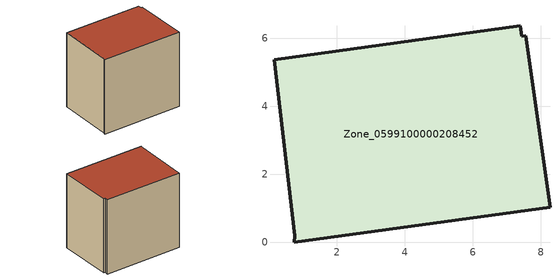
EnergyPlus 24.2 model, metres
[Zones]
Zone_0599100000208452
 floor ground (C_G): 7.4,6.36 7.44,6.06 7.56,6.08 8.27,1.03 0.74,0 0.76,0.19 0.15,5.36 z0
 wall outside (C_F): 7.4,6.36 0.15,5.36 0.76,0.19 0.74,0 8.27,1.03 7.56,6.08 7.44,6.06 7.4,6.36 z0:7.03
 roof outside (C_R): 7.44,6.06 7.4,6.36 0.15,5.36 0.76,0.19 0.74,0 8.27,1.03 7.56,6.08 z7.03
[BUILDING]
Pand.0599100000208452: North Axis=0; Terrain=City; Loads Convergence Tolerance Value=0.04; Temperature Convergence Tolerance Value=0.4; Solar Distribution=FullExterior; Maximum Number of Warmup Days=25; Minimum Number of Warmup Days=1
[Site:Location]
Rotterdam.The.Hague.AP_ZH_NLD Design_Conditions: Latitude=51.96; Longitude=4.45; Time Zone=1; Elevation=-4.5
[SITE:GROUNDTEMPERATURE:BUILDINGSURFACE]
18, 18, 18, 18, 18, 18, 18, 18, 18, 18, 18, 18
[MATERIAL] Thermal Absorptance=0.9; Solar Absorptance=0.7; Visible Absorptance=0.7
Name | Roughness | Thickness | Conductivity | Density | Specific Heat
G.TI.1946 | MediumSmooth | 0.15 | 1 | 540 | 1210
F.TI.1946 | Rough | 0.3 | 0.857143 | 1920 | 840
R.TI.1946 | MediumRough | 0.2 | 0.1 | 1500 | 1000
[CONSTRUCTION]
C_G: G.TI.1946
C_F: F.TI.1946
C_R: R.TI.1946
[ZONE]
Zone_0599100000208452: Type=1; Multiplier=1; Ceiling Height=Autocalculate; Volume=Autocalculate; Floor Area=autocalculate; Part of Total Floor Area=Yes
[ZONEINFILTRATION:DESIGNFLOWRATE]
Infil_Zone_0599100000208452: Zone or ZoneList or Space or SpaceList=Zone_0599100000208452; Schedule=AlwaysOn; Design Flow Rate Calculation Method=Flow/Area; Flow Rate per Floor Area=0.003; Constant Term Coefficient=1; Temperature Term Coefficient=0; Velocity Term Coefficient=0; Velocity Squared Term Coefficient=0
[HVACTEMPLATE:ZONE:IDEALLOADSAIRSYSTEM]
Zone_0599100000208452: Maximum Heating Supply Air Temperature=50; Minimum Cooling Supply Air Temperature=13; Maximum Heating Supply Air Humidity Ratio=0.0156; Minimum Cooling Supply Air Humidity Ratio=0.0077; Heating Limit=NoLimit; Cooling Limit=NoLimit; Dehumidification Control Type=ConstantSensibleHeatRatio; Cooling Sensible Heat Ratio=0.7; Dehumidification Setpoint=60; Humidification Control Type=None; Humidification Setpoint=30; Outdoor Air Method=None; Outdoor Air Flow Rate per Person=0.00944; Outdoor Air Flow Rate per Zone Floor Area=0; Outdoor Air Flow Rate per Zone=0; Demand Controlled Ventilation Type=None; Outdoor Air Economizer Type=NoEconomizer; Heat Recovery Type=None; Sensible Heat Recovery Effectiveness=0.7; Latent Heat Recovery Effectiveness=0.65
[ZONECONTROL:THERMOSTAT]
ThermostatControl_Zone_0599100000208452: Zone or ZoneList=Zone_0599100000208452; Control Type Schedule=DualSetpointControlType; Control 1=Thermostat_Zone_0599100000208452; Temperature Difference Between Cutout And Setpoint=0
[THERMOSTATSETPOINT:DUALSETPOINT]
Thermostat_Zone_0599100000208452: Heating Setpoint Temperature Schedule=HeatingSetpoint_Zone_0599100000208452; Cooling Setpoint Temperature Schedule=CoolingSetpoint_Zone_0599100000208452
[SCHEDULE:COMPACT]
HeatingSetpoint_Zone_0599100000208452: Through: 12/31, For: AllDays, Until: 24:00, 21
CoolingSetpoint_Zone_0599100000208452: Through: 12/31, For: AllDays, Until: 24:00, 24
DualSetpointControlType: Through: 12/31, For: AllDays, Until: 24:00, 4
AlwaysOn: Through: 12/31, For: AllDays, Until: 24:00, 1
